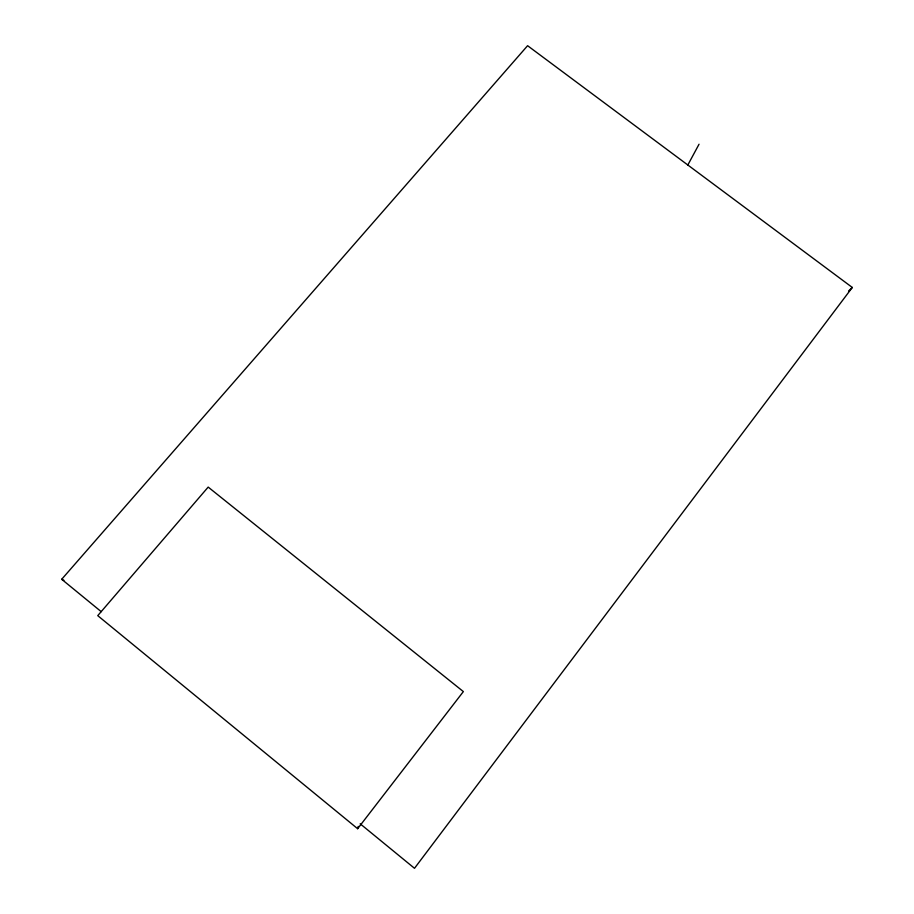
<?xml version="1.0" encoding="UTF-8"?>
<svg xmlns="http://www.w3.org/2000/svg" width="914" height="914" viewBox="0 0 914 914"><rect width="100%" height="100%" fill="white"/><g stroke="black" fill="none" stroke-linecap="round" stroke-linejoin="round"><path stroke-width="1.37" d="M357.648 828.712L463.364 691.59L208.186 487.093L97.752 615.648L357.648 828.712L358.231 826.393M687.831 165L699.039 144.229M101.225 611.66L61.695 579.282L527.595 45.7L852.305 287.464L414.499 868.3L360.185 823.8M848.546 291.018L852.305 287.464M61.695 579.282L63.934 580.356"/></g></svg>
